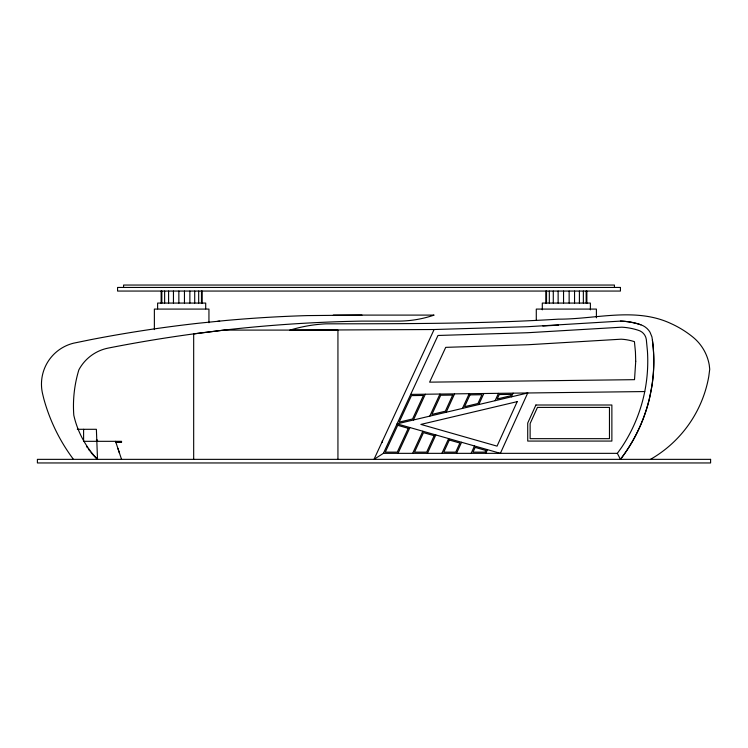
<?xml version="1.0" encoding="UTF-8"?>
<svg xmlns="http://www.w3.org/2000/svg" width="748" height="748" viewBox="0 0 748 748"><rect width="100%" height="100%" fill="white"/><g stroke="black" fill="none" stroke-linecap="round" stroke-linejoin="round"><path stroke-width="1.12" d="M485.761 453.344L487.434 449.651M511.426 396.833L513.091 393.158M471.137 453.344L474.494 445.958M495.111 400.694L498.467 393.336M427.417 453.344L435.822 434.934M446.182 412.26L454.578 393.869M441.89 453.344L448.65 438.59M462.47 408.408L469.202 393.691M456.514 453.344L461.572 442.274M478.795 404.546L483.834 393.513M398.029 453.344L409.932 427.547M413.42 420.002L425.322 394.224M412.653 453.344L422.835 431.222M429.782 416.131L439.946 394.046M617.352 453.344L620.438 459.356A160.156 160.156 0 0 0 649.731 397.45L651.91 386.155A160.156 160.156 0 0 0 652.424 340.303L651.947 336.927L650.012 332.196A17.101 17.101 0 0 0 640.924 324.81A67.797 67.797 0 0 0 620.438 321.107L527.34 326.726L434.111 329.522L374 459.356L383.406 453.344L617.352 453.344L621.579 447.444A155.388 155.388 0 0 0 647.441 351.177L646.309 339.433A11.089 11.089 0 0 0 639.979 330.906L637.474 330.008A63.973 63.973 0 0 0 621.85 327.185L527.611 332.729L437.982 335.469L383.406 453.344M117.894 448.389L119.493 453.185M115.538 442.526L121.55 442.152L121.55 441.32L83.598 441.32L83.598 429.296M542.861 325.978L558.391 325.165M410.689 394.402L644.748 391.559M333.29 315.095L434.111 315.095A111.2 111.2 0 0 1 398.039 321.107L361.976 321.107A1436.038 1436.038 0 0 0 222.96 330.223L199.912 333.056A1436.038 1436.038 0 0 0 108.236 348.082A42.645 42.645 0 0 0 78.858 369.867A124.14 124.14 0 0 0 73.8 415.234A93.341 93.341 0 0 0 97.511 459.356L96.38 429.296L77.315 429.296M219.669 321.107L217.724 321.303M434.111 329.522L289.85 330.177A146.056 146.056 0 0 1 325.913 323.837C403.424 323.688 480.992 323.931 558.391 319.162C595.717 319.303 635.332 306.895 670.863 323.51A100.372 100.372 0 0 1 692.816 337.021A46.161 46.161 0 0 1 709.235 364.874L709.73 369.213L708.777 376.487A119.484 119.484 0 0 1 650.489 459.356M96.38 440.114L97.511 440.114L97.511 441.32M115.828 442.152L121.55 442.152M361.976 315.095L307.419 315.591A1343.941 1343.941 0 0 0 225.737 320.49L198.594 323.23A1343.941 1343.941 0 0 0 90.742 339.667L73.463 343.21A42.197 42.197 0 0 0 42.692 394.233L43.842 398.927A180.324 180.324 0 0 0 73.463 459.356M115.538 441.32L121.55 459.356M614.426 287.447L614.426 285.044L123.579 285.044L123.579 287.447M596.399 317.825L596.399 309.083L536.288 309.083L536.288 320.013M590.387 309.84L590.387 303.071L542.3 303.071L542.3 309.84M586.862 291.056L586.862 303.445M586.161 291.056L586.161 303.071M583.365 291.056L583.365 303.071M579.401 291.056L579.401 303.071M574.548 291.056L574.548 303.071M569.144 291.056L569.144 303.071M563.543 291.056L563.543 303.071M558.13 291.056L558.13 303.071M553.286 291.056L553.286 303.071M549.322 291.056L549.322 303.071M546.526 291.056L546.526 303.071M545.825 291.056L545.825 303.445M382.35 440.722L382.35 442.526M337.937 459.356L337.937 330.092L224.166 330.092L193.676 333.917L193.676 459.356M208.944 322.753L208.944 309.083L154.369 309.083L154.369 329.588M205.7 308.831L205.7 303.071L157.613 303.071L157.613 308.831M202.175 291.056L202.175 303.445M201.474 291.056L201.474 303.071M198.678 291.056L198.678 303.071M194.714 291.056L194.714 303.071M189.87 291.056L189.87 303.071M184.457 291.056L184.457 303.071M178.856 291.056L178.856 303.071M173.452 291.056L173.452 303.071M168.599 291.056L168.599 303.071M164.635 291.056L164.635 303.071M161.839 291.056L161.839 303.071M161.138 291.056L161.138 303.445M97.511 459.356A64.571 64.571 0 0 1 90.938 452.447M89.751 450.951A64.571 64.571 0 0 1 88.61 449.426M87.507 447.865A64.571 64.571 0 0 1 86.459 446.276M652.424 340.303A161.4 161.4 0 0 1 620.438 459.356M620.438 321.107A69.985 69.985 0 0 1 640.924 324.81M635.725 361.303L634.519 379.666L429.614 382.153L445.724 347.353L528.153 344.735L621.195 339.19A51.958 51.958 0 0 1 633.883 341.481L634.435 341.658L635.435 351.953L635.725 361.303M485.761 450.427L484.985 452.138L473.007 452.138L475.167 447.398L485.761 450.427M511.211 394.383L510.575 395.804L497.224 398.955L499.243 394.533L511.211 394.383M517.195 401.648L497.046 446.135L420.872 424.415L517.195 401.648M527.723 392.981L500.375 453.344L397.048 423.873L527.723 392.981M535.905 405.005L527.723 423.041L527.723 441.068L611.873 441.068L611.873 405.005L535.905 405.005M537.457 407.408L530.126 423.555L530.126 438.665L609.461 438.665L609.461 407.408L537.457 407.408M434.149 435.701L426.65 452.138L414.523 452.138L423.49 432.662L434.149 435.701M452.699 395.094L445.331 411.222L431.905 414.401L440.722 395.243L452.699 395.094M449.314 440.03L443.77 452.138L455.738 452.138L459.898 443.05L449.314 440.03M469.978 394.888L464.583 406.669L477.944 403.518L481.955 394.738L469.978 394.888M408.258 428.314L397.263 452.138L385.285 452.138L397.712 425.313L408.258 428.314M423.433 395.449L412.578 418.964L399.18 422.134L411.465 395.599L423.433 395.449M620.438 287.447L117.567 287.447L117.567 291.056L620.438 291.056L620.438 287.447M710.6 459.356L37.4 459.356L37.4 462.956L710.6 462.956L710.6 459.356"/></g></svg>
